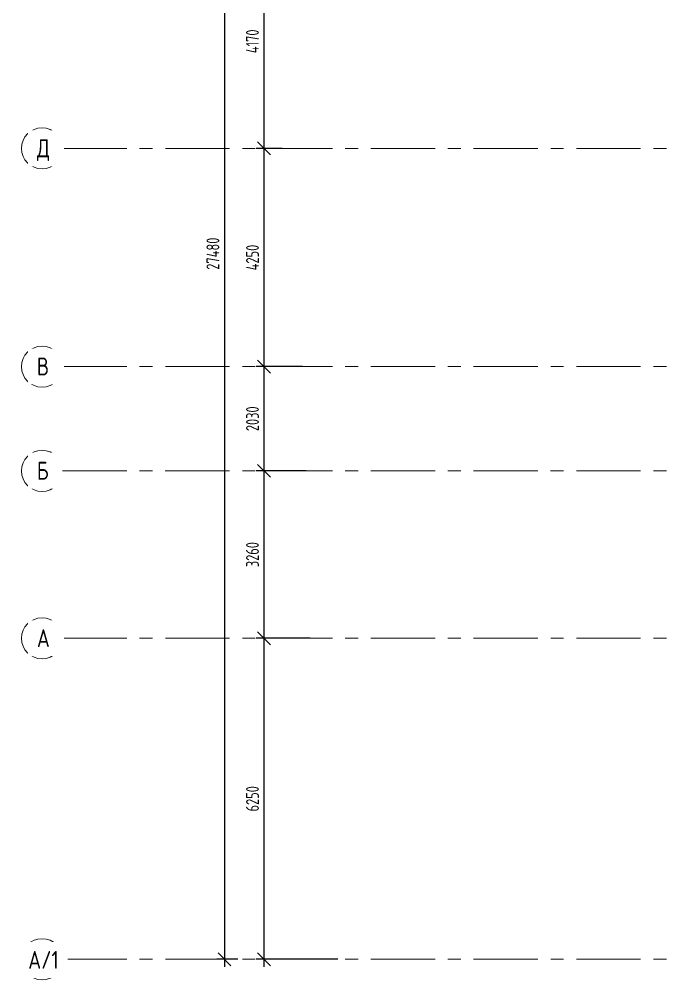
# Model space of a CAD drawing. Header units: millimetres. Extents: x -13407 to 95998, y -2719 to 109387.
# Drawn here: x -13407 to -688, y -508 to 18198 of the extents above; entities that cross this region are included whole.
import ezdxf

# ---------------------------------------------------------------- set-up
doc = ezdxf.new("R2010")
doc.units = ezdxf.units.MM
doc.linetypes.add('CENTER', pattern=[2, 1.25, -0.25, 0.25, -0.25])
doc.layers.add('АР_Оси', color=193, linetype='Continuous', lineweight=9)
doc.layers.add('АР_Оси размеры', color=164, linetype='Continuous', lineweight=9)
doc.styles.add('ГОСТ 2.304', font='isocpeur.ttf', dxfattribs={"width": 0.7})
doc.dimstyles.new('СПДС', dxfattribs={"dimscale": 100, "dimtxt": 2.5, "dimasz": 2.5, "dimexe": 1.5, "dimexo": 0, "dimgap": 1, "dimtad": 1, "dimdec": 0, "dimrnd": 1, "dimtxsty": 'ГОСТ 2.304', "dimblk": 'OBLIQUE', "dimcen": 2.5, "dimdle": 1.5, "dimadec": 0, "dimazin": 2, "dimtfac": 0.75, "dimtdec": 0, "dimtmove": 1, "dimatfit": 3, "dimfxl": 1, "dimtolj": 1, "dimarcsym": 1})

# ---------------------------------------------------------------- blocks, each defined once
blk = doc.blocks.new('_Oblique')
at = {"color": 0, "linetype": 'ByBlock', "lineweight": -2}
blk.add_line((-0.5, -0.5), (0.5, 0.5), dxfattribs=at)
blk = doc.blocks.new('*D328')
at = {"layer": 'АР_Оси размеры', "color": 0, "lineweight": -2, "ltscale": 100, "transparency": 16777216}
for p, q in [((-8643, -258), (-8643, 6292)), ((-7744, 6142), (-8793, 6142)), ((-7209, -108), (-8793, -108))]:
    blk.add_line(p, q, dxfattribs=at)
at = {"layer": 'АР_Оси размеры', "color": 0, "lineweight": -2, "ltscale": 100, "transparency": 16777216, "xscale": 250, "yscale": 250, "zscale": 250}
for p, rotation in [((-8643, 6142), 90), ((-8643, -108), 270)]:
    blk.add_blockref('_Oblique', p, dxfattribs=dict(at, rotation=rotation))
at = {"layer": 'АР_Оси размеры', "color": 0, "ltscale": 100, "transparency": 16777216, "insert": (-8868, 3017), "char_height": 250, "attachment_point": 5, "rotation": 90, "style": 'ГОСТ 2.304'}
blk.add_mtext('\\A1;6250', dxfattribs=at)
blk = doc.blocks.new('*D329')
at = {"layer": 'АР_Оси размеры', "color": 0, "lineweight": -2, "ltscale": 100, "transparency": 16777216}
for p, q in [((-8643, 5992), (-8643, 9552)), ((-7821, 9402), (-8793, 9402)), ((-7744, 6142), (-8793, 6142))]:
    blk.add_line(p, q, dxfattribs=at)
at = {"layer": 'АР_Оси размеры', "color": 0, "lineweight": -2, "ltscale": 100, "transparency": 16777216, "xscale": 250, "yscale": 250, "zscale": 250}
for p, rotation in [((-8643, 9402), 90), ((-8643, 6142), 270)]:
    blk.add_blockref('_Oblique', p, dxfattribs=dict(at, rotation=rotation))
at = {"layer": 'АР_Оси размеры', "color": 0, "ltscale": 100, "transparency": 16777216, "insert": (-8868, 7772), "char_height": 250, "attachment_point": 5, "rotation": 90, "style": 'ГОСТ 2.304'}
blk.add_mtext('\\A1;3260', dxfattribs=at)
blk = doc.blocks.new('*D341')
at = {"layer": 'АР_Оси размеры', "color": 0, "lineweight": -2, "ltscale": 100, "transparency": 16777216}
for p, q in [((-7895, 11432), (-8793, 11432)), ((-8643, 9252), (-8643, 11582)), ((-7821, 9402), (-8793, 9402))]:
    blk.add_line(p, q, dxfattribs=at)
at = {"layer": 'АР_Оси размеры', "color": 0, "lineweight": -2, "ltscale": 100, "transparency": 16777216, "xscale": 250, "yscale": 250, "zscale": 250}
for p, rotation in [((-8643, 11432), 90), ((-8643, 9402), 270)]:
    blk.add_blockref('_Oblique', p, dxfattribs=dict(at, rotation=rotation))
at = {"layer": 'АР_Оси размеры', "color": 0, "ltscale": 100, "transparency": 16777216, "insert": (-8868, 10417), "char_height": 250, "attachment_point": 5, "rotation": 90, "style": 'ГОСТ 2.304'}
blk.add_mtext('\\A1;2030', dxfattribs=at)
blk = doc.blocks.new('*D342')
at = {"layer": 'АР_Оси размеры', "color": 0, "lineweight": -2, "ltscale": 100, "transparency": 16777216}
for p, q in [((-8643, 11282), (-8643, 15832)), ((-8293, 15682), (-8793, 15682)), ((-7895, 11432), (-8793, 11432))]:
    blk.add_line(p, q, dxfattribs=at)
at = {"layer": 'АР_Оси размеры', "color": 0, "lineweight": -2, "ltscale": 100, "transparency": 16777216, "xscale": 250, "yscale": 250, "zscale": 250}
for p, rotation in [((-8643, 15682), 90), ((-8643, 11432), 270)]:
    blk.add_blockref('_Oblique', p, dxfattribs=dict(at, rotation=rotation))
at = {"layer": 'АР_Оси размеры', "color": 0, "ltscale": 100, "transparency": 16777216, "insert": (-8868, 13557), "char_height": 250, "attachment_point": 5, "rotation": 90, "style": 'ГОСТ 2.304'}
blk.add_mtext('\\A1;4250', dxfattribs=at)
blk = doc.blocks.new('*D343')
at = {"layer": 'АР_Оси размеры', "color": 0, "lineweight": -2, "ltscale": 100, "transparency": 16777216}
for p, q in [((-7825, 19852), (-8793, 19852)), ((-8643, 15532), (-8643, 20002)), ((-8293, 15682), (-8793, 15682))]:
    blk.add_line(p, q, dxfattribs=at)
at = {"layer": 'АР_Оси размеры', "color": 0, "lineweight": -2, "ltscale": 100, "transparency": 16777216, "xscale": 250, "yscale": 250, "zscale": 250}
for p, rotation in [((-8643, 19852), 90), ((-8643, 15682), 270)]:
    blk.add_blockref('_Oblique', p, dxfattribs=dict(at, rotation=rotation))
at = {"layer": 'АР_Оси размеры', "color": 0, "ltscale": 100, "transparency": 16777216, "insert": (-8868, 17767), "char_height": 250, "attachment_point": 5, "rotation": 90, "style": 'ГОСТ 2.304'}
blk.add_mtext('\\A1;4170', dxfattribs=at)
blk = doc.blocks.new('*D386')
at = {"layer": 'АР_Оси размеры', "color": 0, "lineweight": -2, "ltscale": 100, "transparency": 16777216}
for p, q in [((-9413, 27522), (-9413, -258)), ((-8793, 27372), (-9563, 27372)), ((-9155, -108), (-9563, -108))]:
    blk.add_line(p, q, dxfattribs=at)
at = {"layer": 'АР_Оси размеры', "color": 0, "lineweight": -2, "ltscale": 100, "transparency": 16777216, "xscale": 250, "yscale": 250, "zscale": 250}
for p, rotation in [((-9413, 27372), 90), ((-9413, -108), 270)]:
    blk.add_blockref('_Oblique', p, dxfattribs=dict(at, rotation=rotation))
at = {"layer": 'АР_Оси размеры', "color": 0, "ltscale": 100, "transparency": 16777216, "insert": (-9638, 13632), "char_height": 250, "attachment_point": 5, "rotation": 90, "style": 'ГОСТ 2.304'}
blk.add_mtext('\\A1;27480', dxfattribs=at)

msp = doc.modelspace()

# ---------------------------------------------------------------- linework, layer by layer
at = {"layer": 'АР_Оси', "linetype": 'CENTER', "ltscale": 1000}
for p, q in [((-12563.8, 15682.2), (71033.4, 15682.2)), ((-12563.8, 11432.2), (71033.4, 11432.2)), ((-12563.8, 9402.2), (71033.4, 9402.2)), ((-12563.8, 6142.2), (71033.4, 6142.2)), ((-12563.8, -107.8), (71033.4, -107.8))]:
    msp.add_line(p, q, dxfattribs=at)
at = {"layer": 'АР_Оси', "ltscale": 0.5}
for centre in [(-12963.8, 15682.2), (-12963.8, 11432.2), (-12963.8, 9402.2), (-12963.8, 6142.2), (-12963.8, -107.8)]:
    msp.add_circle(centre, 400, dxfattribs=at)

# ---------------------------------------------------------------- dimensions: what is measured, and where the dimension line sits
at = {"layer": 'АР_Оси размеры', "ltscale": 100}
for base, p1, p2, picture, middle in [((-9413.3, -107.8), (-8792.7, 27372.2), (-9154.8, -107.8), '*D386', (-9638.3, 13632.2)), ((-8642.7, 19852.2), (-8292.9, 15682.2), (-7824.9, 19852.2), '*D343', (-8867.7, 17767.2)), ((-8642.7, 15682.2), (-7894.9, 11432.2), (-8292.9, 15682.2), '*D342', (-8867.7, 13557.2)), ((-8642.7, 11432.2), (-7821.3, 9402.2), (-7894.9, 11432.2), '*D341', (-8867.7, 10417.2)), ((-8642.7, 9402.2), (-7744.1, 6142.2), (-7821.3, 9402.2), '*D329', (-8867.7, 7772.2)), ((-8642.7, 6142.2), (-7209, -107.8), (-7744.1, 6142.2), '*D328', (-8867.7, 3017.2))]:
    dim = msp.add_linear_dim(base=base, p1=p1, p2=p2, angle=90, dimstyle='СПДС', dxfattribs=at)
    dim.commit()
    dim.dimension.update_dxf_attribs({"geometry": picture, "text_midpoint": middle})

# ---------------------------------------------------------------- next in the draw order: texts
at = {"layer": 'АР_Оси', "char_height": 350, "attachment_point": 1, "line_spacing_factor": 1.149209, "style": 'ГОСТ 2.304', "bg_fill": 2}
for s, insert in [('{\\W0.8;Д}', (-13063.6, 15860)), ('{\\W0.8;В}', (-13063.6, 11610)), ('{\\W0.8;Б}', (-13063.6, 9580)), ('{\\W0.8;А}', (-13063.6, 6320))]:
    msp.add_mtext(s, dxfattribs=dict(at, insert=insert))
at = {"layer": 'АР_Оси', "insert": (-13232.5, 55), "char_height": 350, "width": 1.455191522836685e-11, "attachment_point": 1, "line_spacing_factor": 1.149209, "style": 'ГОСТ 2.304', "bg_fill": 2}
msp.add_mtext('{\\W0.8;А/1}', dxfattribs=at)

# ---------------------------------------------------------------- next in the draw order: linework, layer by layer
at = {"layer": 'АР_Оси', "linetype": 'CENTER', "ltscale": 1000}
msp.add_line((-12564.9, 9402.2), (71032.3, 9402.2), dxfattribs=at)

doc.saveas('drawing.dxf')
